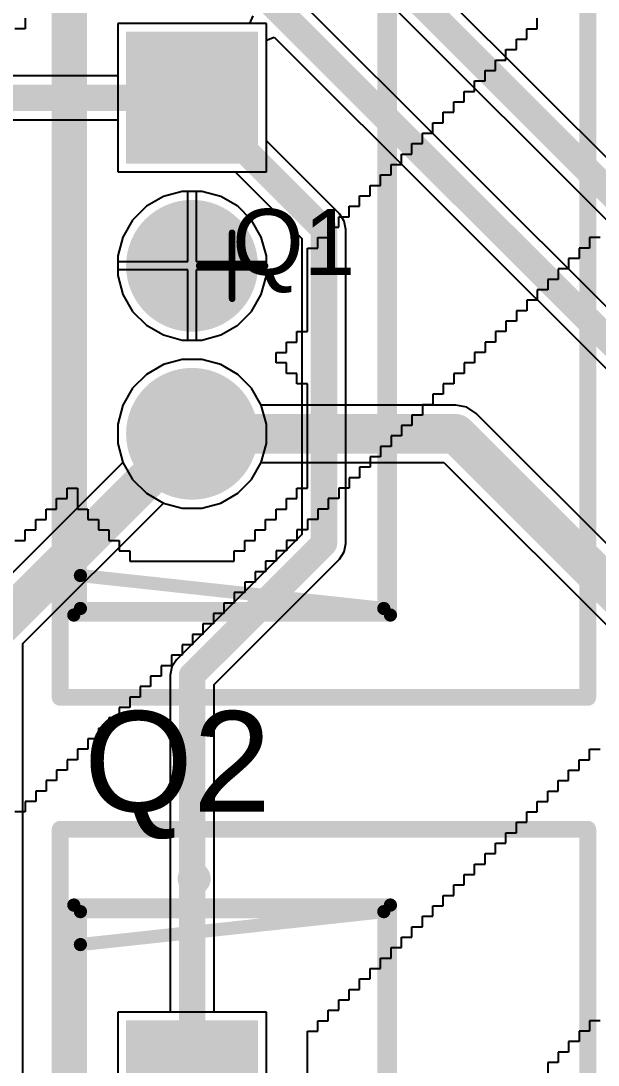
# Model space of a CAD drawing. Header units: inches. Extents: x 1.37 to 7.44, y 1.69 to 5.2.
# Drawn here: x 3.166 to 3.51, y 3.363 to 3.987 of the extents above; entities that cross this region are included whole.
import ezdxf

# ---------------------------------------------------------------- set-up
doc = ezdxf.new("R2010")
doc.units = ezdxf.units.IN
doc.header["$MEASUREMENT"] = 0
for name, color, linetype in [('Bottom Layer', 5, 'Continuous'), ('Bottom Overlay', 54, 'Continuous'), ('Bottom Solder', 6, 'Continuous'), ('Multi-Layer', 9, 'Continuous'), ('Pad Holes', 156, 'Continuous'), ('Top 3D Body', 56, 'Continuous'), ('Top Assembly', 56, 'Continuous'), ('Top Component Center', 56, 'Continuous'), ('Top Courtyard', 56, 'Continuous'), ('Top Layer', 1, 'Continuous'), ('Top Overlay', 2, 'Continuous'), ('Top Solder', 216, 'Continuous')]:
    doc.layers.add(name, color=color, linetype=linetype)
doc.styles.add('Arial', font='', dxfattribs={"height": 0.2})
doc.styles.get('Arial').set_extended_font_data('Arial')

# ---------------------------------------------------------------- blocks, each defined once
blk = doc.blocks.new('FP_TO_220_P0A0015988_MFG_65')
at = {"layer": 'Bottom Layer'}
blk.add_hatch(color=5, dxfattribs=at).paths.add_polyline_path([(-0.06329, 0.13976), (0.01545, 0.13976), (0.01545, 0.06102), (-0.06329, 0.06102)])
h = blk.add_hatch(color=5, dxfattribs=at)
edge = h.paths.add_edge_path()
edge.add_arc((-0.02392, 0), 0.03937, 0, 360)
h = blk.add_hatch(color=5, dxfattribs=at)
edge = h.paths.add_edge_path()
edge.add_arc((-0.02392, -0.10039), 0.03937, 0, 360)
at = {"layer": 'Bottom Solder'}
blk.add_hatch(color=6, dxfattribs=at).paths.add_polyline_path([(-0.06329, 0.13976), (0.01545, 0.13976), (0.01545, 0.06102), (-0.06329, 0.06102)])
h = blk.add_hatch(color=6, dxfattribs=at)
edge = h.paths.add_edge_path()
edge.add_arc((-0.02392, 0), 0.03937, 0, 360)
h = blk.add_hatch(color=6, dxfattribs=at)
edge = h.paths.add_edge_path()
edge.add_arc((-0.02392, -0.10039), 0.03937, 0, 360)
at = {"layer": 'Multi-Layer'}
blk.add_hatch(color=9, dxfattribs=at).paths.add_polyline_path([(-0.06329, 0.13976), (0.01545, 0.13976), (0.01545, 0.06102), (-0.06329, 0.06102)])
h = blk.add_hatch(color=9, dxfattribs=at)
edge = h.paths.add_edge_path()
edge.add_arc((-0.02392, 0), 0.03937, 0, 360)
h = blk.add_hatch(color=9, dxfattribs=at)
edge = h.paths.add_edge_path()
edge.add_arc((-0.02392, -0.10039), 0.03937, 0, 360)
at = {"layer": 'Pad Holes'}
h = blk.add_hatch(color=7, dxfattribs=at)
edge = h.paths.add_edge_path()
edge.add_arc((-0.02392, 0.10039), 0.02559, 0, 360)
h = blk.add_hatch(color=7, dxfattribs=at)
edge = h.paths.add_edge_path()
edge.add_arc((-0.02392, 0), 0.02559, 0, 360)
h = blk.add_hatch(color=7, dxfattribs=at)
edge = h.paths.add_edge_path()
edge.add_arc((-0.02392, -0.10039), 0.02559, 0, 360)
at = {"layer": 'Top Layer'}
blk.add_hatch(color=1, dxfattribs=at).paths.add_polyline_path([(-0.06329, 0.13976), (0.01545, 0.13976), (0.01545, 0.06102), (-0.06329, 0.06102)])
h = blk.add_hatch(color=1, dxfattribs=at)
edge = h.paths.add_edge_path()
edge.add_arc((-0.02392, 0), 0.03937, 0, 360)
h = blk.add_hatch(color=1, dxfattribs=at)
edge = h.paths.add_edge_path()
edge.add_arc((-0.02392, -0.10039), 0.03937, 0, 360)
at = {"layer": 'Top Solder'}
blk.add_hatch(color=216, dxfattribs=at).paths.add_polyline_path([(-0.06329, 0.13976), (0.01545, 0.13976), (0.01545, 0.06102), (-0.06329, 0.06102)])
h = blk.add_hatch(color=216, dxfattribs=at)
edge = h.paths.add_edge_path()
edge.add_arc((-0.02392, 0), 0.03937, 0, 360)
h = blk.add_hatch(color=216, dxfattribs=at)
edge = h.paths.add_edge_path()
edge.add_arc((-0.02392, -0.10039), 0.03937, 0, 360)
at = {"layer": 'Top 3D Body'}
for points in [[(-0.09055, 0.20472, 0.00787, 0.00787, 0), (0.09055, 0.20472, 0.00787, 0.00787, 0)], [(-0.09055, -0.20472, 0.00787, 0.00787, 0), (-0.09055, 0.20472, 0.00787, 0.00787, 0)], [(0.09055, -0.20472, 0.00787, 0.00787, 0), (0.09055, 0.20472, 0.00787, 0.00787, 0)], [(-0.09055, -0.20472, 0.00787, 0.00787, 0), (0.09055, -0.20472, 0.00787, 0.00787, 0)]]:
    blk.add_lwpolyline(points, format="xyseb", dxfattribs=at)
for points in [[(-0.09252, 0.20472, 0.00394, 0.00394, 1), (-0.08858, 0.20472, 0.00394, 0.00394, 1)], [(-0.09252, 0.20472, 0.00394, 0.00394, 1), (-0.08858, 0.20472, 0.00394, 0.00394, 1)], [(0.08858, 0.20472, 0.00394, 0.00394, 1), (0.09252, 0.20472, 0.00394, 0.00394, 1)], [(0.08858, 0.20472, 0.00394, 0.00394, 1), (0.09252, 0.20472, 0.00394, 0.00394, 1)], [(-0.09252, -0.20472, 0.00394, 0.00394, 1), (-0.08858, -0.20472, 0.00394, 0.00394, 1)], [(-0.09252, -0.20472, 0.00394, 0.00394, 1), (-0.08858, -0.20472, 0.00394, 0.00394, 1)], [(0.08858, -0.20472, 0.00394, 0.00394, 1), (0.09252, -0.20472, 0.00394, 0.00394, 1)], [(0.08858, -0.20472, 0.00394, 0.00394, 1), (0.09252, -0.20472, 0.00394, 0.00394, 1)]]:
    blk.add_lwpolyline(points, format="xyseb", close=True, dxfattribs=at)
at = {"layer": 'Top Assembly'}
for points in [[(-0.09449, 0.20866, 0.00787, 0.00787, 0), (0.09449, 0.20866, 0.00787, 0.00787, 0)], [(-0.09449, -0.20866, 0.00787, 0.00787, 0), (-0.09449, 0.20866, 0.00787, 0.00787, 0)], [(0.09449, -0.20866, 0.00787, 0.00787, 0), (0.09449, 0.20866, 0.00787, 0.00787, 0)], [(-0.09449, -0.20866, 0.00787, 0.00787, 0), (0.09449, -0.20866, 0.00787, 0.00787, 0)]]:
    blk.add_lwpolyline(points, format="xyseb", dxfattribs=at)
for points in [[(-0.09646, 0.20866, 0.00394, 0.00394, 1), (-0.09252, 0.20866, 0.00394, 0.00394, 1)], [(-0.09646, 0.20866, 0.00394, 0.00394, 1), (-0.09252, 0.20866, 0.00394, 0.00394, 1)], [(0.09252, 0.20866, 0.00394, 0.00394, 1), (0.09646, 0.20866, 0.00394, 0.00394, 1)], [(0.09252, 0.20866, 0.00394, 0.00394, 1), (0.09646, 0.20866, 0.00394, 0.00394, 1)], [(-0.09646, -0.20866, 0.00394, 0.00394, 1), (-0.09252, -0.20866, 0.00394, 0.00394, 1)], [(-0.09646, -0.20866, 0.00394, 0.00394, 1), (-0.09252, -0.20866, 0.00394, 0.00394, 1)], [(0.09252, -0.20866, 0.00394, 0.00394, 1), (0.09646, -0.20866, 0.00394, 0.00394, 1)], [(0.09252, -0.20866, 0.00394, 0.00394, 1), (0.09646, -0.20866, 0.00394, 0.00394, 1)]]:
    blk.add_lwpolyline(points, format="xyseb", close=True, dxfattribs=at)
at = {"layer": 'Top Component Center'}
for points in [[(0, -0.01969, 0.00394, 0.00394, 0), (0, 0.01969, 0.00394, 0.00394, 0)], [(-0.01969, 0, 0.00394, 0.00394, 0), (0.01969, 0, 0.00394, 0.00394, 0)]]:
    blk.add_lwpolyline(points, format="xyseb", dxfattribs=at)
for points in [[(-0.00098, 0.01969, 0.00197, 0.00197, 1), (0.00098, 0.01969, 0.00197, 0.00197, 1)], [(-0.02067, 0, 0.00197, 0.00197, 1), (-0.0187, 0, 0.00197, 0.00197, 1)], [(0.0187, 0, 0.00197, 0.00197, 1), (0.02067, 0, 0.00197, 0.00197, 1)], [(-0.00098, -0.01969, 0.00197, 0.00197, 1), (0.00098, -0.01969, 0.00197, 0.00197, 1)]]:
    blk.add_lwpolyline(points, format="xyseb", close=True, dxfattribs=at)
at = {"layer": 'Top Courtyard'}
for points in [[(-0.09449, 0.20866, 0.00787, 0.00787, 0), (0.09449, 0.20866, 0.00787, 0.00787, 0)], [(-0.09449, -0.20866, 0.00787, 0.00787, 0), (-0.09449, 0.20866, 0.00787, 0.00787, 0)], [(0.09449, -0.20866, 0.00787, 0.00787, 0), (0.09449, 0.20866, 0.00787, 0.00787, 0)], [(-0.09449, -0.20866, 0.00787, 0.00787, 0), (0.09449, -0.20866, 0.00787, 0.00787, 0)]]:
    blk.add_lwpolyline(points, format="xyseb", dxfattribs=at)
for points in [[(-0.09646, 0.20866, 0.00394, 0.00394, 1), (-0.09252, 0.20866, 0.00394, 0.00394, 1)], [(-0.09646, 0.20866, 0.00394, 0.00394, 1), (-0.09252, 0.20866, 0.00394, 0.00394, 1)], [(0.09252, 0.20866, 0.00394, 0.00394, 1), (0.09646, 0.20866, 0.00394, 0.00394, 1)], [(0.09252, 0.20866, 0.00394, 0.00394, 1), (0.09646, 0.20866, 0.00394, 0.00394, 1)], [(-0.09646, -0.20866, 0.00394, 0.00394, 1), (-0.09252, -0.20866, 0.00394, 0.00394, 1)], [(-0.09646, -0.20866, 0.00394, 0.00394, 1), (-0.09252, -0.20866, 0.00394, 0.00394, 1)], [(0.09252, -0.20866, 0.00394, 0.00394, 1), (0.09646, -0.20866, 0.00394, 0.00394, 1)], [(0.09252, -0.20866, 0.00394, 0.00394, 1), (0.09646, -0.20866, 0.00394, 0.00394, 1)]]:
    blk.add_lwpolyline(points, format="xyseb", close=True, dxfattribs=at)
at = {"layer": 'Top Overlay'}
for points in [[(-0.01772, 0.22441, 0.00984, 0.00984, 1), (-0.02756, 0.22441, 0.00984, 0.00984, 1)], [(-0.03002, 0.22441, 0.00492, 0.00492, 1), (-0.0251, 0.22441, 0.00492, 0.00492, 1)], [(-0.02018, 0.22441, 0.00492, 0.00492, 1), (-0.01526, 0.22441, 0.00492, 0.00492, 1)], [(0.08858, 0.20472, 0.00394, 0.00394, 1), (0.09252, 0.20472, 0.00394, 0.00394, 1)], [(0.08858, 0.20472, 0.00394, 0.00394, 1), (0.09252, 0.20472, 0.00394, 0.00394, 1)], [(-0.09252, 0.18504, 0.00394, 0.00394, 1), (-0.08858, 0.18504, 0.00394, 0.00394, 1)], [(-0.09252, 0.18504, 0.00394, 0.00394, 1), (-0.08858, 0.18504, 0.00394, 0.00394, 1)], [(-0.09252, -0.18504, 0.00394, 0.00394, 1), (-0.08858, -0.18504, 0.00394, 0.00394, 1)], [(-0.09252, -0.18504, 0.00394, 0.00394, 1), (-0.08858, -0.18504, 0.00394, 0.00394, 1)], [(0.08858, -0.20472, 0.00394, 0.00394, 1), (0.09252, -0.20472, 0.00394, 0.00394, 1)], [(0.08858, -0.20472, 0.00394, 0.00394, 1), (0.09252, -0.20472, 0.00394, 0.00394, 1)]]:
    blk.add_lwpolyline(points, format="xyseb", close=True, dxfattribs=at)
for points in [[(-0.09055, 0.18504, 0.00787, 0.00787, 0), (0.09055, 0.20472, 0.00787, 0.00787, 0)], [(0.09055, -0.20472, 0.00787, 0.00787, 0), (0.09055, 0.20472, 0.00787, 0.00787, 0)], [(-0.09055, -0.18504, 0.00787, 0.00787, 0), (-0.09055, 0.18504, 0.00787, 0.00787, 0)], [(-0.09055, -0.18504, 0.00787, 0.00787, 0), (0.09055, -0.20472, 0.00787, 0.00787, 0)]]:
    blk.add_lwpolyline(points, format="xyseb", dxfattribs=at)
at = {"layer": 'Top Assembly', "style": 'Arial'}
blk.add_text('Q2', height=0.03937, dxfattribs=at).set_placement((0, -0.00545))
blk = doc.blocks.new('FP_TO_220_P0A0015988_MFG_66')
at = {"layer": 'Bottom Layer'}
blk.add_hatch(color=5, dxfattribs=at).paths.add_polyline_path([(-0.06329, 0.13976), (0.01545, 0.13976), (0.01545, 0.06102), (-0.06329, 0.06102)])
h = blk.add_hatch(color=5, dxfattribs=at)
edge = h.paths.add_edge_path()
edge.add_arc((-0.02392, 0), 0.03937, 0, 360)
h = blk.add_hatch(color=5, dxfattribs=at)
edge = h.paths.add_edge_path()
edge.add_arc((-0.02392, -0.10039), 0.03937, 0, 360)
at = {"layer": 'Bottom Solder'}
blk.add_hatch(color=6, dxfattribs=at).paths.add_polyline_path([(-0.06329, 0.13976), (0.01545, 0.13976), (0.01545, 0.06102), (-0.06329, 0.06102)])
h = blk.add_hatch(color=6, dxfattribs=at)
edge = h.paths.add_edge_path()
edge.add_arc((-0.02392, 0), 0.03937, 0, 360)
h = blk.add_hatch(color=6, dxfattribs=at)
edge = h.paths.add_edge_path()
edge.add_arc((-0.02392, -0.10039), 0.03937, 0, 360)
at = {"layer": 'Multi-Layer'}
blk.add_hatch(color=9, dxfattribs=at).paths.add_polyline_path([(-0.06329, 0.13976), (0.01545, 0.13976), (0.01545, 0.06102), (-0.06329, 0.06102)])
h = blk.add_hatch(color=9, dxfattribs=at)
edge = h.paths.add_edge_path()
edge.add_arc((-0.02392, 0), 0.03937, 0, 360)
h = blk.add_hatch(color=9, dxfattribs=at)
edge = h.paths.add_edge_path()
edge.add_arc((-0.02392, -0.10039), 0.03937, 0, 360)
at = {"layer": 'Pad Holes'}
h = blk.add_hatch(color=7, dxfattribs=at)
edge = h.paths.add_edge_path()
edge.add_arc((-0.02392, 0.10039), 0.02559, 0, 360)
h = blk.add_hatch(color=7, dxfattribs=at)
edge = h.paths.add_edge_path()
edge.add_arc((-0.02392, 0), 0.02559, 0, 360)
h = blk.add_hatch(color=7, dxfattribs=at)
edge = h.paths.add_edge_path()
edge.add_arc((-0.02392, -0.10039), 0.02559, 0, 360)
at = {"layer": 'Top Layer'}
blk.add_hatch(color=1, dxfattribs=at).paths.add_polyline_path([(-0.06329, 0.13976), (0.01545, 0.13976), (0.01545, 0.06102), (-0.06329, 0.06102)])
h = blk.add_hatch(color=1, dxfattribs=at)
edge = h.paths.add_edge_path()
edge.add_arc((-0.02392, 0), 0.03937, 0, 360)
h = blk.add_hatch(color=1, dxfattribs=at)
edge = h.paths.add_edge_path()
edge.add_arc((-0.02392, -0.10039), 0.03937, 0, 360)
at = {"layer": 'Top Solder'}
blk.add_hatch(color=216, dxfattribs=at).paths.add_polyline_path([(-0.06329, 0.13976), (0.01545, 0.13976), (0.01545, 0.06102), (-0.06329, 0.06102)])
h = blk.add_hatch(color=216, dxfattribs=at)
edge = h.paths.add_edge_path()
edge.add_arc((-0.02392, 0), 0.03937, 0, 360)
h = blk.add_hatch(color=216, dxfattribs=at)
edge = h.paths.add_edge_path()
edge.add_arc((-0.02392, -0.10039), 0.03937, 0, 360)
at = {"layer": 'Top 3D Body'}
for points in [[(-0.09055, -0.20472, 0.00787, 0.00787, 0), (-0.09055, 0.20472, 0.00787, 0.00787, 0)], [(-0.09055, 0.20472, 0.00787, 0.00787, 0), (0.09055, 0.20472, 0.00787, 0.00787, 0)], [(0.09055, -0.20472, 0.00787, 0.00787, 0), (0.09055, 0.20472, 0.00787, 0.00787, 0)], [(-0.09055, -0.20472, 0.00787, 0.00787, 0), (0.09055, -0.20472, 0.00787, 0.00787, 0)]]:
    blk.add_lwpolyline(points, format="xyseb", dxfattribs=at)
for points in [[(-0.09252, 0.20472, 0.00394, 0.00394, 1), (-0.08858, 0.20472, 0.00394, 0.00394, 1)], [(-0.09252, 0.20472, 0.00394, 0.00394, 1), (-0.08858, 0.20472, 0.00394, 0.00394, 1)], [(0.08858, 0.20472, 0.00394, 0.00394, 1), (0.09252, 0.20472, 0.00394, 0.00394, 1)], [(0.08858, 0.20472, 0.00394, 0.00394, 1), (0.09252, 0.20472, 0.00394, 0.00394, 1)], [(-0.09252, -0.20472, 0.00394, 0.00394, 1), (-0.08858, -0.20472, 0.00394, 0.00394, 1)], [(-0.09252, -0.20472, 0.00394, 0.00394, 1), (-0.08858, -0.20472, 0.00394, 0.00394, 1)], [(0.08858, -0.20472, 0.00394, 0.00394, 1), (0.09252, -0.20472, 0.00394, 0.00394, 1)], [(0.08858, -0.20472, 0.00394, 0.00394, 1), (0.09252, -0.20472, 0.00394, 0.00394, 1)]]:
    blk.add_lwpolyline(points, format="xyseb", close=True, dxfattribs=at)
at = {"layer": 'Top Assembly'}
for points in [[(-0.09449, -0.20866, 0.00787, 0.00787, 0), (-0.09449, 0.20866, 0.00787, 0.00787, 0)], [(-0.09449, 0.20866, 0.00787, 0.00787, 0), (0.09449, 0.20866, 0.00787, 0.00787, 0)], [(0.09449, -0.20866, 0.00787, 0.00787, 0), (0.09449, 0.20866, 0.00787, 0.00787, 0)], [(-0.09449, -0.20866, 0.00787, 0.00787, 0), (0.09449, -0.20866, 0.00787, 0.00787, 0)]]:
    blk.add_lwpolyline(points, format="xyseb", dxfattribs=at)
for points in [[(-0.09646, 0.20866, 0.00394, 0.00394, 1), (-0.09252, 0.20866, 0.00394, 0.00394, 1)], [(-0.09646, 0.20866, 0.00394, 0.00394, 1), (-0.09252, 0.20866, 0.00394, 0.00394, 1)], [(0.09252, 0.20866, 0.00394, 0.00394, 1), (0.09646, 0.20866, 0.00394, 0.00394, 1)], [(0.09252, 0.20866, 0.00394, 0.00394, 1), (0.09646, 0.20866, 0.00394, 0.00394, 1)], [(-0.09646, -0.20866, 0.00394, 0.00394, 1), (-0.09252, -0.20866, 0.00394, 0.00394, 1)], [(-0.09646, -0.20866, 0.00394, 0.00394, 1), (-0.09252, -0.20866, 0.00394, 0.00394, 1)], [(0.09252, -0.20866, 0.00394, 0.00394, 1), (0.09646, -0.20866, 0.00394, 0.00394, 1)], [(0.09252, -0.20866, 0.00394, 0.00394, 1), (0.09646, -0.20866, 0.00394, 0.00394, 1)]]:
    blk.add_lwpolyline(points, format="xyseb", close=True, dxfattribs=at)
at = {"layer": 'Top Component Center'}
for points in [[(0, -0.01969, 0.00394, 0.00394, 0), (0, 0.01969, 0.00394, 0.00394, 0)], [(-0.01969, 0, 0.00394, 0.00394, 0), (0.01969, 0, 0.00394, 0.00394, 0)]]:
    blk.add_lwpolyline(points, format="xyseb", dxfattribs=at)
for points in [[(-0.00098, 0.01969, 0.00197, 0.00197, 1), (0.00098, 0.01969, 0.00197, 0.00197, 1)], [(-0.02067, 0, 0.00197, 0.00197, 1), (-0.0187, 0, 0.00197, 0.00197, 1)], [(0.0187, 0, 0.00197, 0.00197, 1), (0.02067, 0, 0.00197, 0.00197, 1)], [(-0.00098, -0.01969, 0.00197, 0.00197, 1), (0.00098, -0.01969, 0.00197, 0.00197, 1)]]:
    blk.add_lwpolyline(points, format="xyseb", close=True, dxfattribs=at)
at = {"layer": 'Top Courtyard'}
for points in [[(-0.09449, -0.20866, 0.00787, 0.00787, 0), (-0.09449, 0.20866, 0.00787, 0.00787, 0)], [(-0.09449, 0.20866, 0.00787, 0.00787, 0), (0.09449, 0.20866, 0.00787, 0.00787, 0)], [(0.09449, -0.20866, 0.00787, 0.00787, 0), (0.09449, 0.20866, 0.00787, 0.00787, 0)], [(-0.09449, -0.20866, 0.00787, 0.00787, 0), (0.09449, -0.20866, 0.00787, 0.00787, 0)]]:
    blk.add_lwpolyline(points, format="xyseb", dxfattribs=at)
for points in [[(-0.09646, 0.20866, 0.00394, 0.00394, 1), (-0.09252, 0.20866, 0.00394, 0.00394, 1)], [(-0.09646, 0.20866, 0.00394, 0.00394, 1), (-0.09252, 0.20866, 0.00394, 0.00394, 1)], [(0.09252, 0.20866, 0.00394, 0.00394, 1), (0.09646, 0.20866, 0.00394, 0.00394, 1)], [(0.09252, 0.20866, 0.00394, 0.00394, 1), (0.09646, 0.20866, 0.00394, 0.00394, 1)], [(-0.09646, -0.20866, 0.00394, 0.00394, 1), (-0.09252, -0.20866, 0.00394, 0.00394, 1)], [(-0.09646, -0.20866, 0.00394, 0.00394, 1), (-0.09252, -0.20866, 0.00394, 0.00394, 1)], [(0.09252, -0.20866, 0.00394, 0.00394, 1), (0.09646, -0.20866, 0.00394, 0.00394, 1)], [(0.09252, -0.20866, 0.00394, 0.00394, 1), (0.09646, -0.20866, 0.00394, 0.00394, 1)]]:
    blk.add_lwpolyline(points, format="xyseb", close=True, dxfattribs=at)
at = {"layer": 'Top Overlay'}
for points in [[(-0.01772, 0.22441, 0.00984, 0.00984, 1), (-0.02756, 0.22441, 0.00984, 0.00984, 1)], [(-0.03002, 0.22441, 0.00492, 0.00492, 1), (-0.0251, 0.22441, 0.00492, 0.00492, 1)], [(-0.02018, 0.22441, 0.00492, 0.00492, 1), (-0.01526, 0.22441, 0.00492, 0.00492, 1)], [(0.08858, 0.20472, 0.00394, 0.00394, 1), (0.09252, 0.20472, 0.00394, 0.00394, 1)], [(0.08858, 0.20472, 0.00394, 0.00394, 1), (0.09252, 0.20472, 0.00394, 0.00394, 1)], [(-0.09252, 0.18504, 0.00394, 0.00394, 1), (-0.08858, 0.18504, 0.00394, 0.00394, 1)], [(-0.09252, 0.18504, 0.00394, 0.00394, 1), (-0.08858, 0.18504, 0.00394, 0.00394, 1)], [(-0.09252, -0.18504, 0.00394, 0.00394, 1), (-0.08858, -0.18504, 0.00394, 0.00394, 1)], [(-0.09252, -0.18504, 0.00394, 0.00394, 1), (-0.08858, -0.18504, 0.00394, 0.00394, 1)], [(0.08858, -0.20472, 0.00394, 0.00394, 1), (0.09252, -0.20472, 0.00394, 0.00394, 1)], [(0.08858, -0.20472, 0.00394, 0.00394, 1), (0.09252, -0.20472, 0.00394, 0.00394, 1)]]:
    blk.add_lwpolyline(points, format="xyseb", close=True, dxfattribs=at)
for points in [[(-0.09055, 0.18504, 0.00787, 0.00787, 0), (0.09055, 0.20472, 0.00787, 0.00787, 0)], [(0.09055, -0.20472, 0.00787, 0.00787, 0), (0.09055, 0.20472, 0.00787, 0.00787, 0)], [(-0.09055, -0.18504, 0.00787, 0.00787, 0), (-0.09055, 0.18504, 0.00787, 0.00787, 0)], [(-0.09055, -0.18504, 0.00787, 0.00787, 0), (0.09055, -0.20472, 0.00787, 0.00787, 0)]]:
    blk.add_lwpolyline(points, format="xyseb", dxfattribs=at)
at = {"layer": 'Top Assembly', "style": 'Arial'}
blk.add_text('Q1', height=0.03937, dxfattribs=at).set_placement((0, -0.00545))

msp = doc.modelspace()

# ---------------------------------------------------------------- linework, layer by layer
at = {"layer": 'Bottom Layer'}
for p, q in [((3.70622, 3.71391), (3.35574, 4.0644)), ((3.34102, 4.04199), (3.69151, 3.69151)), ((3.31209, 3.98531), (3.22335, 3.98531)), ((3.22335, 3.98531), (3.22335, 3.89657)), ((3.31209, 3.89657), (3.31209, 3.98531)), ((3.22335, 3.89657), (3.31209, 3.89657)), ((3.25059, 3.8819), (3.24047, 3.87606)), ((3.26188, 3.88492), (3.25059, 3.8819)), ((3.27356, 3.88492), (3.26188, 3.88492)), ((3.28484, 3.8819), (3.27356, 3.88492)), ((3.29496, 3.87606), (3.28484, 3.8819)), ((3.24047, 3.87606), (3.23221, 3.8678)), ((3.30322, 3.8678), (3.29496, 3.87606)), ((3.23221, 3.8678), (3.22637, 3.85768)), ((3.30906, 3.85768), (3.30322, 3.8678)), ((3.22637, 3.85768), (3.22335, 3.84639)), ((3.31209, 3.84639), (3.30906, 3.85768)), ((3.22335, 3.84639), (3.22335, 3.83471)), ((3.31209, 3.83471), (3.31209, 3.84639)), ((3.22335, 3.83471), (3.22637, 3.82342)), ((3.30906, 3.82342), (3.31209, 3.83471)), ((3.22637, 3.82342), (3.23221, 3.81331)), ((3.30322, 3.81331), (3.30906, 3.82342)), ((3.23221, 3.81331), (3.24047, 3.80505)), ((3.29496, 3.80505), (3.30322, 3.81331)), ((3.24047, 3.80505), (3.25059, 3.7992)), ((3.25059, 3.7992), (3.26188, 3.79618)), ((3.27356, 3.79618), (3.28484, 3.7992)), ((3.28484, 3.7992), (3.29496, 3.80505)), ((3.26188, 3.79618), (3.27356, 3.79618)), ((3.25059, 3.7815), (3.24047, 3.77566)), ((3.26188, 3.78453), (3.25059, 3.7815)), ((3.27356, 3.78453), (3.26188, 3.78453)), ((3.28484, 3.7815), (3.27356, 3.78453)), ((3.29496, 3.77566), (3.28484, 3.7815)), ((3.24047, 3.77566), (3.23221, 3.7674)), ((3.30322, 3.7674), (3.29496, 3.77566)), ((3.23221, 3.7674), (3.22637, 3.75728)), ((3.30905, 3.7573), (3.30322, 3.7674)), ((3.22637, 3.75728), (3.22335, 3.746)), ((3.4252, 3.7573), (3.30905, 3.7573)), ((3.43176, 3.75599), (3.4252, 3.7573)), ((3.43732, 3.75228), (3.43176, 3.75599)), ((3.66852, 3.52108), (3.43732, 3.75228)), ((3.22335, 3.746), (3.22335, 3.73432)), ((3.22335, 3.73432), (3.22637, 3.72305)), ((3.22637, 3.72305), (3.13749, 3.63417)), ((3.30322, 3.71291), (3.30905, 3.72302)), ((3.30905, 3.72302), (3.4181, 3.72302)), ((3.4181, 3.72302), (3.6493, 3.49182)), ((3.29496, 3.70465), (3.30322, 3.71291)), ((3.28484, 3.69881), (3.29496, 3.70465)), ((3.16675, 3.61495), (3.25061, 3.69881)), ((3.25061, 3.69881), (3.26188, 3.69579)), ((3.26188, 3.69579), (3.27356, 3.69579)), ((3.27356, 3.69579), (3.28484, 3.69881)), ((3.16675, 3.47986), (3.16675, 3.61495)), ((3.16675, 3.27482), (3.16675, 3.47986)), ((3.31209, 3.39476), (3.22335, 3.39476)), ((3.22335, 3.39476), (3.22335, 3.30602)), ((3.31209, 3.30602), (3.31209, 3.39476))]:
    msp.add_line(p, q, dxfattribs=at)
for points in [[(3.34646, 4.05512, 0.01575, 0.01575, 0), (3.70079, 3.70079, 0.01575, 0.01575, 0)], [(3.14961, 3.62205, 0.02362, 0.02362, 0), (3.26772, 3.74016, 0.02362, 0.02362, 0)], [(3.26772, 3.74016, 0.02362, 0.02362, 0), (3.4252, 3.74016, 0.02362, 0.02362, 0)], [(3.4252, 3.74016, 0.02362, 0.02362, 0), (3.66142, 3.50394, 0.02362, 0.02362, 0)]]:
    msp.add_lwpolyline(points, format="xyseb", dxfattribs=at)
for points in [[(3.26181, 3.74016, 0.01181, 0.01181, 1), (3.27362, 3.74016, 0.01181, 0.01181, 1)], [(3.26181, 3.74016, 0.01181, 0.01181, 1), (3.27362, 3.74016, 0.01181, 0.01181, 1)], [(3.41929, 3.74016, 0.01181, 0.01181, 1), (3.4311, 3.74016, 0.01181, 0.01181, 1)], [(3.41929, 3.74016, 0.01181, 0.01181, 1), (3.4311, 3.74016, 0.01181, 0.01181, 1)]]:
    msp.add_lwpolyline(points, format="xyseb", close=True, dxfattribs=at)
at = {"layer": 'Bottom Overlay'}
for p, q in [((3.16816, 3.98837), (3.16816, 3.98213)), ((3.4738, 3.98213), (3.4738, 3.98837)), ((3.16816, 3.98213), (3.16192, 3.98213)), ((3.46756, 3.97589), (3.46756, 3.98213)), ((3.46756, 3.98213), (3.4738, 3.98213)), ((3.46133, 3.96965), (3.46133, 3.97589)), ((3.46133, 3.97589), (3.46756, 3.97589)), ((3.45509, 3.96342), (3.45509, 3.96965)), ((3.45509, 3.96965), (3.46133, 3.96965)), ((3.44885, 3.95718), (3.44885, 3.96342)), ((3.44885, 3.96342), (3.45509, 3.96342)), ((3.44261, 3.95094), (3.44261, 3.95718)), ((3.44261, 3.95718), (3.44885, 3.95718)), ((3.43638, 3.9447), (3.43638, 3.95094)), ((3.43638, 3.95094), (3.44261, 3.95094)), ((3.43014, 3.93847), (3.43014, 3.9447)), ((3.43014, 3.9447), (3.43638, 3.9447)), ((3.4239, 3.93223), (3.4239, 3.93847)), ((3.4239, 3.93847), (3.43014, 3.93847)), ((3.41766, 3.92599), (3.41766, 3.93223)), ((3.41766, 3.93223), (3.4239, 3.93223)), ((3.41143, 3.91975), (3.41143, 3.92599)), ((3.41143, 3.92599), (3.41766, 3.92599)), ((3.40519, 3.91352), (3.40519, 3.91975)), ((3.40519, 3.91975), (3.41143, 3.91975)), ((3.39895, 3.90728), (3.39895, 3.91352)), ((3.39895, 3.91352), (3.40519, 3.91352)), ((3.39271, 3.90104), (3.39271, 3.90728)), ((3.39271, 3.90728), (3.39895, 3.90728)), ((3.38647, 3.8948), (3.38647, 3.90104)), ((3.38647, 3.90104), (3.39271, 3.90104)), ((3.38024, 3.88856), (3.38024, 3.8948)), ((3.38024, 3.8948), (3.38647, 3.8948)), ((3.374, 3.88233), (3.374, 3.88856)), ((3.374, 3.88856), (3.38024, 3.88856)), ((3.36776, 3.87609), (3.36776, 3.88233)), ((3.36776, 3.88233), (3.374, 3.88233)), ((3.36152, 3.86985), (3.36152, 3.87609)), ((3.36152, 3.87609), (3.36776, 3.87609)), ((3.35529, 3.86361), (3.35529, 3.86985)), ((3.35529, 3.86985), (3.36152, 3.86985)), ((3.34905, 3.85738), (3.34905, 3.86361)), ((3.34905, 3.86361), (3.35529, 3.86361)), ((3.34281, 3.85114), (3.34281, 3.85738)), ((3.34281, 3.85738), (3.34905, 3.85738)), ((3.51123, 3.85738), (3.50499, 3.85738)), ((3.50499, 3.85738), (3.50499, 3.85114)), ((3.33657, 3.80124), (3.33657, 3.85114)), ((3.33657, 3.85114), (3.34281, 3.85114)), ((3.50499, 3.85114), (3.49875, 3.85114)), ((3.49875, 3.85114), (3.49875, 3.8449)), ((3.49875, 3.8449), (3.49251, 3.8449)), ((3.49251, 3.8449), (3.49251, 3.83866)), ((3.49251, 3.83866), (3.48628, 3.83866)), ((3.48628, 3.83866), (3.48628, 3.83243)), ((3.48628, 3.83243), (3.48004, 3.83243)), ((3.48004, 3.83243), (3.48004, 3.82619)), ((3.48004, 3.82619), (3.4738, 3.82619)), ((3.4738, 3.82619), (3.4738, 3.81995)), ((3.4738, 3.81995), (3.46756, 3.81995)), ((3.46756, 3.81995), (3.46756, 3.81371)), ((3.46756, 3.81371), (3.46133, 3.81371)), ((3.46133, 3.81371), (3.46133, 3.80748)), ((3.46133, 3.80748), (3.45509, 3.80748)), ((3.45509, 3.80748), (3.45509, 3.80124)), ((3.33034, 3.795), (3.33034, 3.80124)), ((3.33034, 3.80124), (3.33657, 3.80124)), ((3.45509, 3.80124), (3.44885, 3.80124)), ((3.44885, 3.80124), (3.44885, 3.795)), ((3.3241, 3.78876), (3.3241, 3.795)), ((3.3241, 3.795), (3.33034, 3.795)), ((3.44885, 3.795), (3.44261, 3.795)), ((3.44261, 3.795), (3.44261, 3.78876)), ((3.31786, 3.78252), (3.31786, 3.78876)), ((3.31786, 3.78876), (3.3241, 3.78876)), ((3.44261, 3.78876), (3.43638, 3.78876)), ((3.43638, 3.78876), (3.43638, 3.78252)), ((3.3241, 3.78252), (3.31786, 3.78252)), ((3.3241, 3.77629), (3.3241, 3.78252)), ((3.43638, 3.78252), (3.43014, 3.78252)), ((3.43014, 3.78252), (3.43014, 3.77629)), ((3.33034, 3.77629), (3.3241, 3.77629)), ((3.33034, 3.77005), (3.33034, 3.77629)), ((3.43014, 3.77629), (3.4239, 3.77629)), ((3.4239, 3.77629), (3.4239, 3.77005)), ((3.33657, 3.77005), (3.33034, 3.77005)), ((3.33657, 3.70767), (3.33657, 3.77005)), ((3.4239, 3.77005), (3.41766, 3.77005)), ((3.41766, 3.77005), (3.41766, 3.76381)), ((3.41766, 3.76381), (3.41143, 3.76381)), ((3.41143, 3.76381), (3.41143, 3.75757)), ((3.41143, 3.75757), (3.40519, 3.75757)), ((3.40519, 3.75757), (3.40519, 3.75134)), ((3.40519, 3.75134), (3.39895, 3.75134)), ((3.39895, 3.75134), (3.39895, 3.7451)), ((3.39895, 3.7451), (3.39271, 3.7451)), ((3.39271, 3.7451), (3.39271, 3.73886)), ((3.39271, 3.73886), (3.38647, 3.73886)), ((3.38647, 3.73886), (3.38647, 3.73262)), ((3.38647, 3.73262), (3.38024, 3.73262)), ((3.38024, 3.73262), (3.38024, 3.72639)), ((3.38024, 3.72639), (3.374, 3.72639)), ((3.374, 3.72639), (3.374, 3.72015)), ((3.374, 3.72015), (3.36776, 3.72015)), ((3.36776, 3.72015), (3.36776, 3.71391)), ((3.36776, 3.71391), (3.36152, 3.71391)), ((3.36152, 3.71391), (3.36152, 3.70767)), ((3.19311, 3.70144), (3.19311, 3.70767)), ((3.19311, 3.70767), (3.19935, 3.70767)), ((3.19935, 3.70767), (3.19935, 3.6952)), ((3.33034, 3.70144), (3.33034, 3.70767)), ((3.33034, 3.70767), (3.33657, 3.70767)), ((3.36152, 3.70767), (3.35529, 3.70767)), ((3.35529, 3.70767), (3.35529, 3.70144)), ((3.18687, 3.6952), (3.18687, 3.70144)), ((3.18687, 3.70144), (3.19311, 3.70144)), ((3.3241, 3.6952), (3.3241, 3.70144)), ((3.3241, 3.70144), (3.33034, 3.70144)), ((3.35529, 3.70144), (3.34905, 3.70144)), ((3.34905, 3.70144), (3.34905, 3.6952)), ((3.18063, 3.68896), (3.18063, 3.6952)), ((3.18063, 3.6952), (3.18687, 3.6952)), ((3.19935, 3.6952), (3.20558, 3.6952)), ((3.20558, 3.6952), (3.20558, 3.68896)), ((3.31786, 3.68896), (3.31786, 3.6952)), ((3.31786, 3.6952), (3.3241, 3.6952)), ((3.34905, 3.6952), (3.34281, 3.6952)), ((3.34281, 3.6952), (3.34281, 3.68896)), ((3.17439, 3.68272), (3.17439, 3.68896)), ((3.17439, 3.68896), (3.18063, 3.68896)), ((3.20558, 3.68896), (3.21182, 3.68896)), ((3.21182, 3.68896), (3.21182, 3.68272)), ((3.31162, 3.68272), (3.31162, 3.68896)), ((3.31162, 3.68896), (3.31786, 3.68896)), ((3.34281, 3.68896), (3.33657, 3.68896)), ((3.33657, 3.68896), (3.33657, 3.68272)), ((3.16816, 3.67648), (3.16816, 3.68272)), ((3.16816, 3.68272), (3.17439, 3.68272)), ((3.21182, 3.68272), (3.21806, 3.68272)), ((3.21806, 3.68272), (3.21806, 3.67648)), ((3.30539, 3.67648), (3.30539, 3.68272)), ((3.30539, 3.68272), (3.31162, 3.68272)), ((3.33657, 3.68272), (3.33034, 3.68272)), ((3.33034, 3.68272), (3.33034, 3.67648)), ((3.16192, 3.67648), (3.16816, 3.67648)), ((3.21806, 3.67648), (3.2243, 3.67648)), ((3.2243, 3.67648), (3.2243, 3.67025)), ((3.29915, 3.67025), (3.29915, 3.67648)), ((3.29915, 3.67648), (3.30539, 3.67648)), ((3.33034, 3.67648), (3.3241, 3.67648)), ((3.3241, 3.67648), (3.3241, 3.67025)), ((3.2243, 3.67025), (3.23053, 3.67025)), ((3.23053, 3.67025), (3.23053, 3.66401)), ((3.29291, 3.66401), (3.29291, 3.67025)), ((3.29291, 3.67025), (3.29915, 3.67025)), ((3.3241, 3.67025), (3.31786, 3.67025)), ((3.31786, 3.67025), (3.31786, 3.66401)), ((3.23053, 3.66401), (3.29291, 3.66401)), ((3.31786, 3.66401), (3.31162, 3.66401)), ((3.31162, 3.66401), (3.31162, 3.65777)), ((3.31162, 3.65777), (3.30539, 3.65777)), ((3.30539, 3.65777), (3.30539, 3.65153)), ((3.30539, 3.65153), (3.29915, 3.65153)), ((3.29915, 3.65153), (3.29915, 3.6453)), ((3.29915, 3.6453), (3.29291, 3.6453)), ((3.29291, 3.6453), (3.29291, 3.63906)), ((3.29291, 3.63906), (3.28667, 3.63906)), ((3.28667, 3.63906), (3.28667, 3.63282)), ((3.28667, 3.63282), (3.28043, 3.63282)), ((3.28043, 3.63282), (3.28043, 3.62658)), ((3.28043, 3.62658), (3.2742, 3.62658)), ((3.2742, 3.62658), (3.2742, 3.62035)), ((3.2742, 3.62035), (3.26796, 3.62035)), ((3.26796, 3.62035), (3.26796, 3.61411)), ((3.26796, 3.61411), (3.26172, 3.61411)), ((3.26172, 3.61411), (3.26172, 3.60787)), ((3.26172, 3.60787), (3.25548, 3.60787)), ((3.25548, 3.60787), (3.25548, 3.60163)), ((3.25548, 3.60163), (3.24925, 3.60163)), ((3.24925, 3.60163), (3.24925, 3.5954)), ((3.24925, 3.5954), (3.24301, 3.5954)), ((3.24301, 3.5954), (3.24301, 3.58916)), ((3.24301, 3.58916), (3.23677, 3.58916)), ((3.23677, 3.58916), (3.23677, 3.58292)), ((3.23677, 3.58292), (3.23053, 3.58292)), ((3.23053, 3.58292), (3.23053, 3.57668)), ((3.23053, 3.57668), (3.2243, 3.57668)), ((3.2243, 3.57668), (3.2243, 3.57044)), ((3.2243, 3.57044), (3.21806, 3.57044)), ((3.21806, 3.57044), (3.21806, 3.56421)), ((3.21806, 3.56421), (3.21182, 3.56421)), ((3.21182, 3.56421), (3.21182, 3.55797)), ((3.21182, 3.55797), (3.20558, 3.55797)), ((3.20558, 3.55797), (3.20558, 3.55173)), ((3.20558, 3.55173), (3.19935, 3.55173)), ((3.19935, 3.55173), (3.19935, 3.54549)), ((3.50499, 3.54549), (3.50499, 3.55173)), ((3.50499, 3.55173), (3.51123, 3.55173)), ((3.19935, 3.54549), (3.19311, 3.54549)), ((3.19311, 3.54549), (3.19311, 3.53926)), ((3.49875, 3.53926), (3.49875, 3.54549)), ((3.49875, 3.54549), (3.50499, 3.54549)), ((3.19311, 3.53926), (3.18687, 3.53926)), ((3.18687, 3.53926), (3.18687, 3.53302)), ((3.49251, 3.53302), (3.49251, 3.53926)), ((3.49251, 3.53926), (3.49875, 3.53926)), ((3.18687, 3.53302), (3.18063, 3.53302)), ((3.18063, 3.53302), (3.18063, 3.52678)), ((3.48628, 3.52678), (3.48628, 3.53302)), ((3.48628, 3.53302), (3.49251, 3.53302)), ((3.18063, 3.52678), (3.17439, 3.52678)), ((3.17439, 3.52678), (3.17439, 3.52054)), ((3.48004, 3.52054), (3.48004, 3.52678)), ((3.48004, 3.52678), (3.48628, 3.52678)), ((3.17439, 3.52054), (3.16816, 3.52054)), ((3.16816, 3.52054), (3.16816, 3.51431)), ((3.4738, 3.51431), (3.4738, 3.52054)), ((3.4738, 3.52054), (3.48004, 3.52054)), ((3.16816, 3.51431), (3.16192, 3.51431)), ((3.46756, 3.50807), (3.46756, 3.51431)), ((3.46756, 3.51431), (3.4738, 3.51431)), ((3.46133, 3.50183), (3.46133, 3.50807)), ((3.46133, 3.50807), (3.46756, 3.50807)), ((3.45509, 3.49559), (3.45509, 3.50183)), ((3.45509, 3.50183), (3.46133, 3.50183)), ((3.44885, 3.48936), (3.44885, 3.49559)), ((3.44885, 3.49559), (3.45509, 3.49559)), ((3.44261, 3.48312), (3.44261, 3.48936)), ((3.44261, 3.48936), (3.44885, 3.48936)), ((3.43638, 3.47688), (3.43638, 3.48312)), ((3.43638, 3.48312), (3.44261, 3.48312)), ((3.43014, 3.47064), (3.43014, 3.47688)), ((3.43014, 3.47688), (3.43638, 3.47688)), ((3.4239, 3.4644), (3.4239, 3.47064)), ((3.4239, 3.47064), (3.43014, 3.47064)), ((3.41766, 3.45817), (3.41766, 3.4644)), ((3.41766, 3.4644), (3.4239, 3.4644)), ((3.41143, 3.45193), (3.41143, 3.45817)), ((3.41143, 3.45817), (3.41766, 3.45817)), ((3.40519, 3.44569), (3.40519, 3.45193)), ((3.40519, 3.45193), (3.41143, 3.45193)), ((3.39895, 3.43945), (3.39895, 3.44569)), ((3.39895, 3.44569), (3.40519, 3.44569)), ((3.39271, 3.43322), (3.39271, 3.43945)), ((3.39271, 3.43945), (3.39895, 3.43945)), ((3.38647, 3.42698), (3.38647, 3.43322)), ((3.38647, 3.43322), (3.39271, 3.43322)), ((3.38024, 3.42074), (3.38024, 3.42698)), ((3.38024, 3.42698), (3.38647, 3.42698)), ((3.374, 3.4145), (3.374, 3.42074)), ((3.374, 3.42074), (3.38024, 3.42074)), ((3.36776, 3.40827), (3.36776, 3.4145)), ((3.36776, 3.4145), (3.374, 3.4145)), ((3.36152, 3.40203), (3.36152, 3.40827)), ((3.36152, 3.40827), (3.36776, 3.40827)), ((3.35529, 3.39579), (3.35529, 3.40203)), ((3.35529, 3.40203), (3.36152, 3.40203)), ((3.34905, 3.38955), (3.34905, 3.39579)), ((3.34905, 3.39579), (3.35529, 3.39579)), ((3.34281, 3.38332), (3.34281, 3.38955)), ((3.34281, 3.38955), (3.34905, 3.38955)), ((3.51123, 3.38955), (3.50499, 3.38955)), ((3.50499, 3.38955), (3.50499, 3.38332)), ((3.33657, 3.3147), (3.33657, 3.38332)), ((3.33657, 3.38332), (3.34281, 3.38332)), ((3.50499, 3.38332), (3.49875, 3.38332)), ((3.49875, 3.38332), (3.49875, 3.37708)), ((3.49875, 3.37708), (3.49251, 3.37708)), ((3.49251, 3.37708), (3.49251, 3.37084)), ((3.49251, 3.37084), (3.48628, 3.37084)), ((3.48628, 3.37084), (3.48628, 3.3646)), ((3.48628, 3.3646), (3.48004, 3.3646)), ((3.48004, 3.3646), (3.48004, 3.35836))]:
    msp.add_line(p, q, dxfattribs=at)
at = {"layer": 'Top Layer'}
for p, q in [((3.69585, 3.63517), (3.30599, 4.02503)), ((3.30396, 3.98993), (3.30205, 3.98531)), ((3.30205, 3.98531), (3.22335, 3.98531)), ((3.22335, 3.98531), (3.22335, 3.95407)), ((3.31209, 3.97527), (3.31671, 3.97719)), ((3.31209, 3.91514), (3.31209, 3.97527)), ((3.31671, 3.97719), (3.68113, 3.61277)), ((3.22335, 3.95407), (3.10256, 3.95407)), ((3.108, 3.92782), (3.22335, 3.92782)), ((3.22335, 3.92782), (3.22335, 3.89657)), ((3.35574, 3.87149), (3.31209, 3.91514)), ((3.22335, 3.89657), (3.29352, 3.89657)), ((3.29352, 3.89657), (3.33333, 3.85677)), ((3.25059, 3.8819), (3.24047, 3.87606)), ((3.26188, 3.88492), (3.25059, 3.8819)), ((3.26522, 3.88492), (3.26188, 3.88492)), ((3.26522, 3.84305), (3.26522, 3.88492)), ((3.27356, 3.88492), (3.27022, 3.88492)), ((3.27022, 3.88492), (3.27022, 3.84305)), ((3.28484, 3.8819), (3.27356, 3.88492)), ((3.29496, 3.87606), (3.28484, 3.8819)), ((3.24047, 3.87606), (3.23221, 3.8678)), ((3.30322, 3.8678), (3.29496, 3.87606)), ((3.23221, 3.8678), (3.22637, 3.85768)), ((3.30906, 3.85768), (3.30322, 3.8678)), ((3.35858, 3.86723), (3.35574, 3.87149)), ((3.35958, 3.8622), (3.35858, 3.86723)), ((3.35958, 3.67466), (3.35958, 3.8622)), ((3.22637, 3.85768), (3.22335, 3.84639)), ((3.31209, 3.84639), (3.30906, 3.85768)), ((3.33333, 3.85677), (3.33333, 3.6801)), ((3.22335, 3.84639), (3.22335, 3.84305)), ((3.22335, 3.84305), (3.26522, 3.84305)), ((3.27022, 3.84305), (3.31209, 3.84305)), ((3.31209, 3.84305), (3.31209, 3.84639)), ((3.26522, 3.83805), (3.22335, 3.83805)), ((3.22335, 3.83805), (3.22335, 3.83471)), ((3.26522, 3.79618), (3.26522, 3.83805)), ((3.31209, 3.83805), (3.27022, 3.83805)), ((3.27022, 3.83805), (3.27022, 3.79618)), ((3.31209, 3.83471), (3.31209, 3.83805)), ((3.22335, 3.83471), (3.22637, 3.82342)), ((3.30906, 3.82342), (3.31209, 3.83471)), ((3.22637, 3.82342), (3.23221, 3.81331)), ((3.30322, 3.81331), (3.30906, 3.82342)), ((3.23221, 3.81331), (3.24047, 3.80505)), ((3.29496, 3.80505), (3.30322, 3.81331)), ((3.24047, 3.80505), (3.25059, 3.7992)), ((3.25059, 3.7992), (3.26188, 3.79618)), ((3.27356, 3.79618), (3.28484, 3.7992)), ((3.28484, 3.7992), (3.29496, 3.80505)), ((3.26188, 3.79618), (3.26522, 3.79618)), ((3.27022, 3.79618), (3.27356, 3.79618)), ((3.25059, 3.7815), (3.24047, 3.77566)), ((3.26188, 3.78453), (3.25059, 3.7815)), ((3.27356, 3.78453), (3.26188, 3.78453)), ((3.28484, 3.7815), (3.27356, 3.78453)), ((3.29496, 3.77566), (3.28484, 3.7815)), ((3.24047, 3.77566), (3.23221, 3.7674)), ((3.30322, 3.7674), (3.29496, 3.77566)), ((3.23221, 3.7674), (3.22637, 3.75728)), ((3.30906, 3.75728), (3.30322, 3.7674)), ((3.22637, 3.75728), (3.22335, 3.746)), ((3.31209, 3.746), (3.30906, 3.75728)), ((3.22335, 3.746), (3.22335, 3.73432)), ((3.31209, 3.73432), (3.31209, 3.746)), ((3.22335, 3.73432), (3.22637, 3.72303)), ((3.30906, 3.72303), (3.31209, 3.73432)), ((3.22637, 3.72303), (3.23221, 3.71291)), ((3.30322, 3.71291), (3.30906, 3.72303)), ((3.23221, 3.71291), (3.24047, 3.70465)), ((3.29496, 3.70465), (3.30322, 3.71291)), ((3.24047, 3.70465), (3.25059, 3.69881)), ((3.28484, 3.69881), (3.29496, 3.70465)), ((3.25059, 3.69881), (3.26188, 3.69579)), ((3.26188, 3.69579), (3.27356, 3.69579)), ((3.27356, 3.69579), (3.28484, 3.69881)), ((3.33333, 3.6801), (3.25843, 3.6052)), ((3.35858, 3.66964), (3.35958, 3.67466)), ((3.35574, 3.66538), (3.35858, 3.66964)), ((3.28084, 3.59048), (3.35574, 3.66538)), ((3.25559, 3.60094), (3.25459, 3.59592)), ((3.25843, 3.6052), (3.25559, 3.60094)), ((3.25459, 3.59592), (3.25459, 3.39476)), ((3.28084, 3.39476), (3.28084, 3.59048)), ((3.25459, 3.39476), (3.22335, 3.39476)), ((3.22335, 3.39476), (3.22335, 3.30602)), ((3.31209, 3.39476), (3.28084, 3.39476)), ((3.31209, 3.30602), (3.31209, 3.39476))]:
    msp.add_line(p, q, dxfattribs=at)
for points in [[(3.29671, 4.01575, 0.01575, 0.01575, 0), (3.69041, 3.62205, 0.01575, 0.01575, 0)], [(3.10256, 3.94094, 0.01575, 0.01575, 0), (3.26772, 3.94094, 0.01575, 0.01575, 0)], [(3.26772, 3.94094, 0.01575, 0.01575, 0), (3.34646, 3.8622, 0.01575, 0.01575, 0)], [(3.34646, 3.67466, 0.01575, 0.01575, 0), (3.34646, 3.8622, 0.01575, 0.01575, 0)], [(3.26772, 3.59592, 0.01575, 0.01575, 0), (3.34646, 3.67466, 0.01575, 0.01575, 0)], [(3.26772, 3.35039, 0.01575, 0.01575, 0), (3.26772, 3.59592, 0.01575, 0.01575, 0)]]:
    msp.add_lwpolyline(points, format="xyseb", dxfattribs=at)
for points in [[(3.26378, 3.94094, 0.00787, 0.00787, 1), (3.27165, 3.94094, 0.00787, 0.00787, 1)], [(3.26378, 3.94094, 0.00787, 0.00787, 1), (3.27165, 3.94094, 0.00787, 0.00787, 1)], [(3.34252, 3.8622, 0.00787, 0.00787, 1), (3.35039, 3.8622, 0.00787, 0.00787, 1)], [(3.34252, 3.8622, 0.00787, 0.00787, 1), (3.35039, 3.8622, 0.00787, 0.00787, 1)], [(3.34252, 3.67466, 0.00787, 0.00787, 1), (3.35039, 3.67466, 0.00787, 0.00787, 1)], [(3.34252, 3.67466, 0.00787, 0.00787, 1), (3.35039, 3.67466, 0.00787, 0.00787, 1)], [(3.26378, 3.59592, 0.00787, 0.00787, 1), (3.27165, 3.59592, 0.00787, 0.00787, 1)], [(3.26378, 3.59592, 0.00787, 0.00787, 1), (3.27165, 3.59592, 0.00787, 0.00787, 1)]]:
    msp.add_lwpolyline(points, format="xyseb", close=True, dxfattribs=at)
at = {"layer": 'Top Overlay'}
for points in [[(3.18898, 3.58268, 0.01, 0.01, 0), (3.18898, 4.09449, 0.01, 0.01, 0)], [(3.50394, 3.58268, 0.01, 0.01, 0), (3.50394, 4.09449, 0.01, 0.01, 0)], [(3.18898, 3.58268, 0.01, 0.01, 0), (3.50394, 3.58268, 0.01, 0.01, 0)], [(3.18898, 3.50394, 0.01, 0.01, 0), (3.50394, 3.50394, 0.01, 0.01, 0)], [(3.18898, 2.99213, 0.01, 0.01, 0), (3.18898, 3.50394, 0.01, 0.01, 0)], [(3.50394, 2.99213, 0.01, 0.01, 0), (3.50394, 3.50394, 0.01, 0.01, 0)]]:
    msp.add_lwpolyline(points, format="xyseb", dxfattribs=at)
for points in [[(3.18648, 3.58268, 0.005, 0.005, 1), (3.19148, 3.58268, 0.005, 0.005, 1)], [(3.18648, 3.58268, 0.005, 0.005, 1), (3.19148, 3.58268, 0.005, 0.005, 1)], [(3.50144, 3.58268, 0.005, 0.005, 1), (3.50644, 3.58268, 0.005, 0.005, 1)], [(3.50144, 3.58268, 0.005, 0.005, 1), (3.50644, 3.58268, 0.005, 0.005, 1)], [(3.18648, 3.50394, 0.005, 0.005, 1), (3.19148, 3.50394, 0.005, 0.005, 1)], [(3.18648, 3.50394, 0.005, 0.005, 1), (3.19148, 3.50394, 0.005, 0.005, 1)], [(3.50144, 3.50394, 0.005, 0.005, 1), (3.50644, 3.50394, 0.005, 0.005, 1)], [(3.50144, 3.50394, 0.005, 0.005, 1), (3.50644, 3.50394, 0.005, 0.005, 1)]]:
    msp.add_lwpolyline(points, format="xyseb", close=True, dxfattribs=at)

# ---------------------------------------------------------------- block references
for name, p in [('FP_TO_220_P0A0015988_MFG_66', (3.29163, 3.84055)), ('FP_TO_220_P0A0015988_MFG_65', (3.29163, 3.25))]:
    msp.add_blockref(name, p)

# ---------------------------------------------------------------- texts
at = {"layer": 'Top Overlay', "style": 'Arial'}
msp.add_text('Q2', height=0.06, dxfattribs=at).set_placement((3.20313, 3.5145))

doc.saveas('drawing.dxf')
